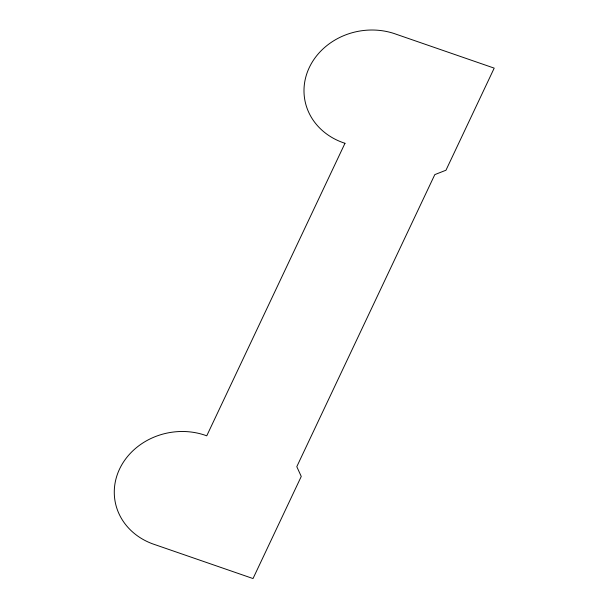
<?xml version="1.0" encoding="UTF-8"?>
<svg xmlns="http://www.w3.org/2000/svg" width="609" height="609" viewBox="0 0 609 609"><rect width="100%" height="100%" fill="white"/><g stroke="black" fill="none" stroke-linecap="round" stroke-linejoin="round"><path stroke-width="0.91" d="M344.983 143.282L206.748 435.816A65.521 58.068 -10 0 0 119.562 469.044A65.521 58.068 -10 0 0 155.265 544.758L253.017 578.55L301.257 476.451L296.796 466.669L434.803 174.616L445.963 170.231L494.204 68.132L396.459 34.34A65.521 58.068 -10 0 0 309.273 67.576A65.521 58.068 -10 0 0 344.983 143.282"/></g></svg>
